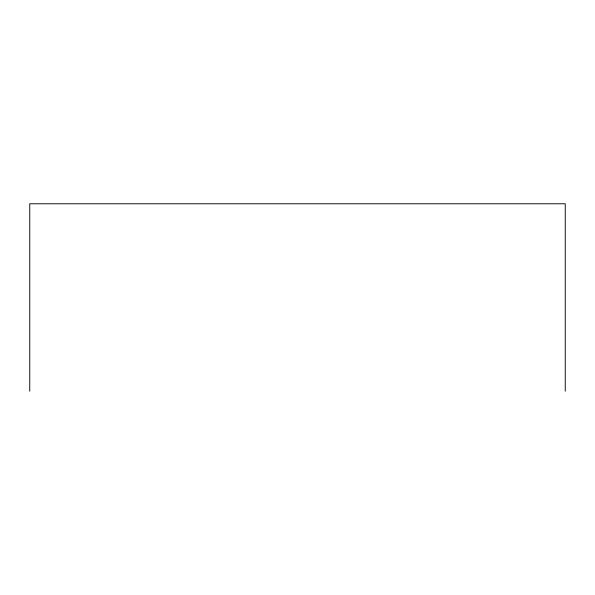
<?xml version="1.0" encoding="UTF-8"?>
<svg xmlns="http://www.w3.org/2000/svg" width="595" height="595" viewBox="0 0 595 595"><rect width="100%" height="100%" fill="white"/><g stroke="black" fill="none" stroke-linecap="round" stroke-linejoin="round"><path stroke-width="0.89" d="M565.25 391.227L565.25 203.773L29.75 203.773L29.75 391.227"/></g></svg>
